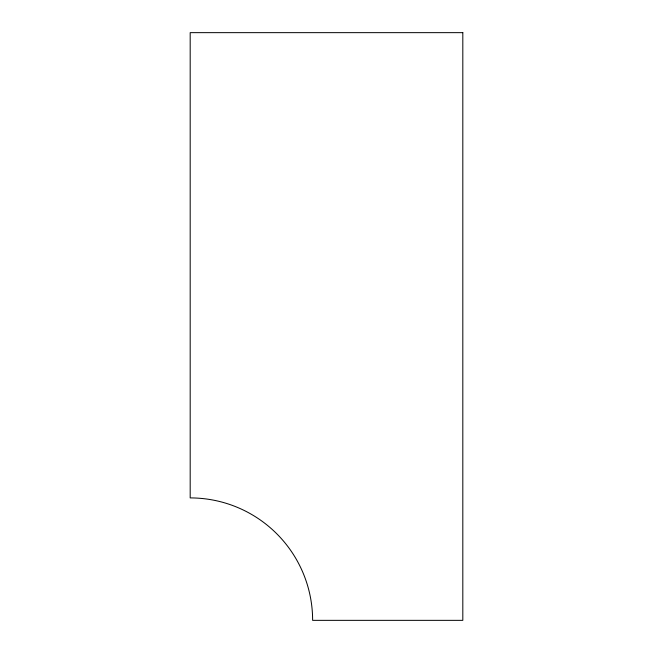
<?xml version="1.0" encoding="UTF-8"?>
<svg xmlns="http://www.w3.org/2000/svg" width="653" height="653" viewBox="0 0 653 653"><rect width="100%" height="100%" fill="white"/><g stroke="black" fill="none" stroke-linecap="round" stroke-linejoin="round"><path stroke-width="0.98" d="M462.814 32.65L190.186 32.65L190.186 497.913A122.438 122.438 0 0 1 312.624 620.35L462.814 620.35L462.814 32.65"/></g></svg>
